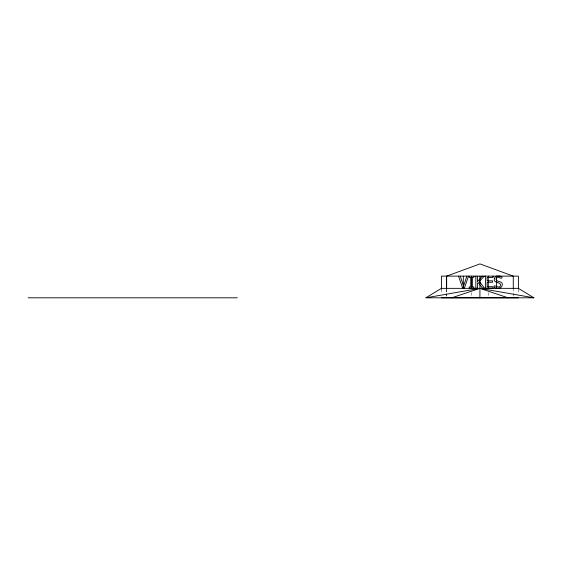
<?xml version="1.0" encoding="UTF-8"?>
<svg xmlns="http://www.w3.org/2000/svg" width="562" height="562" viewBox="0 0 562 562"><rect width="100%" height="100%" fill="white"/><g stroke="black" fill="none" stroke-linecap="round" stroke-linejoin="round"><path stroke-width="0.42" stroke-dasharray="2.81 2.11" d="M518.403 289.135L518.403 293.512M513.275 288.348L513.275 296.09M488.287 292.605L488.287 296.09M471.63 292.605L471.63 296.09M446.642 289.135L446.642 296.09M446.537 289.212L446.537 292.647M446.537 293.512L446.537 296.09M441.409 289.135L441.409 293.512"/><path stroke-width="0.84" d="M466.889 276.132L463.573 286.093L460.25 276.132M468.518 276.132L464.395 288.13L462.667 288.13L458.543 276.132M482.337 276.132L477.419 281.653L477.419 276.132M484.275 276.132L479.309 281.492L484.563 288.13L482.491 288.13L478.122 282.546L477.419 283.339L477.419 288.13L475.824 288.13L475.824 276.132M425.912 297.811L441.409 288.348L518.403 288.348L533.9 297.811L425.912 297.811L479.906 288.348L533.9 297.811M518.403 297.811L441.409 297.811M451.722 297.811L479.906 288.348L508.083 297.811M28.1 297.811L237.34 297.811M518.403 288.348L518.403 276.125L441.409 276.125L441.409 289.135M513.275 288.348L513.275 276.125L479.962 263.901L446.642 276.125L446.642 288.348M496.618 276.125L496.618 288.348M493.022 276.132L493.022 277.551L487.121 277.551L487.121 280.838L492.621 280.838L492.621 282.257L487.121 282.257L487.121 286.711L493.022 286.711L493.022 288.13L485.526 288.13L485.526 276.132M488.287 276.125L488.287 288.348M479.962 276.125L479.906 297.811M473.857 276.132L473.857 277.361L472.326 277.361L472.326 286.908L473.857 286.908L473.857 288.13L469.2 288.13L469.2 286.908L470.731 286.908L470.731 277.361L469.2 277.361L469.2 276.132M471.63 276.125L471.63 288.348M463.306 276.125L463.306 288.348M446.537 276.125L446.537 288.348M494.342 278.647C492.881 283.719 501.55 281.386 500.517 285.777C498.916 289.69 493.071 282.869 494.188 287.414C496.906 289.086 502.231 288.763 502.344 284.716C502.821 280.29 495.052 282.707 496.106 278.415C497.588 274.755 502.962 281.042 501.88 276.694L499.288 275.97L496.703 276.167A3.822 3.822 0 0 0 494.911 277.424L494.342 278.647"/></g></svg>
